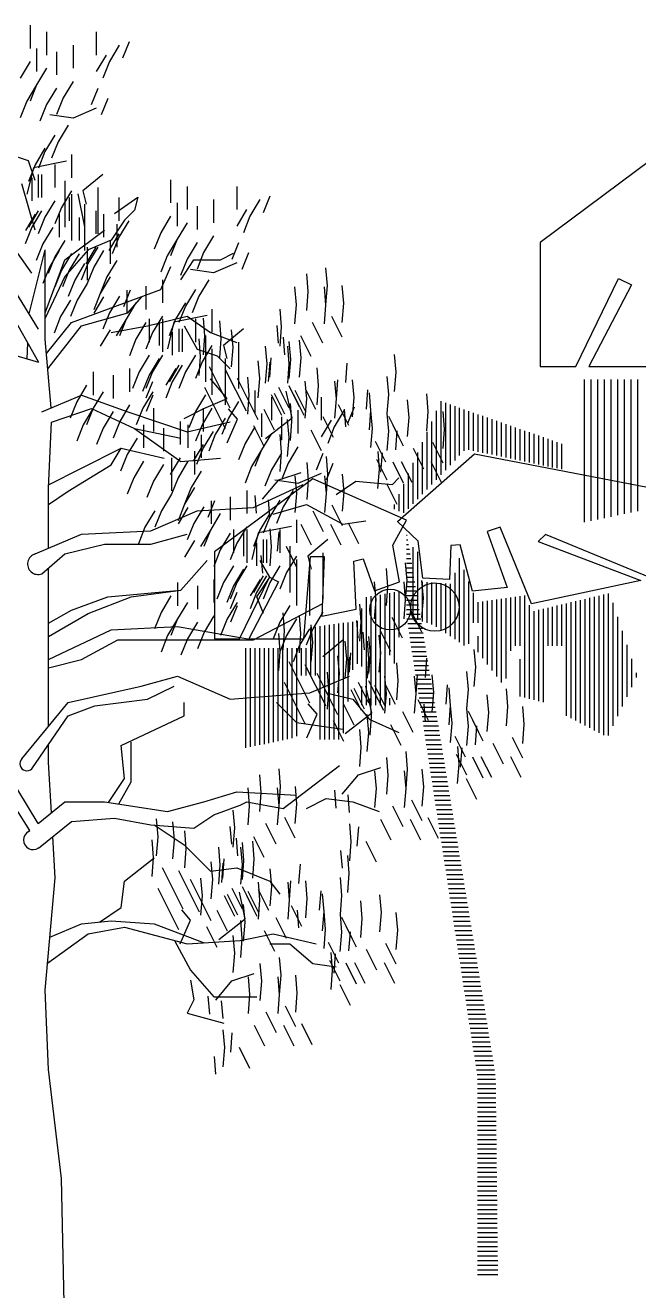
# Model space of a CAD drawing. Header units: metres. Extents: x 368 to 3789, y -155 to 1148.
# Drawn here: x 1299.77 to 1310.32, y 546.36 to 568.13 of the extents above; entities that cross this region are included whole.
import ezdxf

# ---------------------------------------------------------------- set-up
doc = ezdxf.new("R2010")
doc.units = ezdxf.units.M

# ---------------------------------------------------------------- blocks, each defined once
blk = doc.blocks.new('A$C6E4436FC')
at = {"color": 62}
for p, q in [((1862, 4543.4), (1301, 4125.5)), ((1301, 4125.5), (1301, 3629.1)), ((1444.4, 3629.1), (1614.5, 3981.5)), ((1666.3, 3955.9), (1496.7, 3629.1)), ((1614.5, 3981.5), (1666.3, 3955.9)), ((1301, 3629.1), (1444.4, 3629.1)), ((1496.7, 3629.1), (1810.2, 3629.1)), ((1479.4, 3006.8), (1479.4, 3577.3)), ((1506, 3012.4), (1506, 3577.3)), ((1532.5, 3017.9), (1532.5, 3577.3)), ((1559.1, 3023.5), (1559.1, 3577.3)), ((1585.6, 3029), (1585.6, 3577.3)), ((1612.2, 3034.6), (1612.2, 3577.3)), ((1638.7, 3040.1), (1638.7, 3577.3)), ((1665.3, 3045.7), (1665.3, 3577.3)), ((1691.8, 3051.2), (1691.8, 3577.3)), ((905.4, 3196), (905.4, 3490.5)), ((886.9, 3176.7), (886.9, 3451.6)), ((924, 3215.3), (924, 3484)), ((942.6, 3234.6), (942.6, 3477.4)), ((961.2, 3253.9), (961.2, 3470.9)), ((979.8, 3273.2), (979.8, 3464.4)), ((998.4, 3292.5), (998.4, 3457.8)), ((1017, 3296.6), (1017, 3451.3)), ((1035.5, 3292.7), (1035.5, 3444.7)), ((868.3, 3157.5), (868.3, 3410)), ((1054.1, 3288.8), (1054.1, 3438.2)), ((1072.7, 3284.9), (1072.7, 3431.7)), ((1091.3, 3281), (1091.3, 3425.1)), ((1109.9, 3277.1), (1109.9, 3418.6)), ((1128.5, 3273.2), (1128.5, 3412.1)), ((1147.1, 3269.3), (1147.1, 3405.5)), ((1165.6, 3265.4), (1165.6, 3399)), ((1184.2, 3261.5), (1184.2, 3392.5)), ((849.7, 3138.2), (849.7, 3368.4)), ((1202.8, 3257.6), (1202.8, 3385.9)), ((1221.4, 3253.7), (1221.4, 3379.4)), ((1240, 3249.7), (1240, 3372.9)), ((1258.6, 3245.8), (1258.6, 3366.3)), ((1277.1, 3241.9), (1277.1, 3359.8)), ((1295.7, 3238), (1295.7, 3353.3)), ((1314.3, 3234.1), (1314.3, 3346.7)), ((1332.9, 3230.2), (1332.9, 3340.2)), ((831.1, 3118.9), (831.1, 3326.9)), ((1351.5, 3226.3), (1351.5, 3333.7)), ((1370.1, 3222.4), (1370.1, 3327.1)), ((1388.7, 3218.5), (1388.7, 3320.6)), ((731.6, 3010.3), (1039.4, 3280.1)), ((793.9, 3080.3), (793.9, 3243.8)), ((812.5, 3099.6), (812.5, 3285.3)), ((1039.4, 3280.1), (1730.2, 3147)), ((775.4, 3061), (775.4, 3202.2)), ((392.7, 3180.4), (0, 2887.9)), ((767.4, 3015.8), (392.7, 3180.4)), ((756.8, 3043.9), (756.8, 3160.6)), ((738.2, 3051.3), (738.2, 3119.1)), ((719.6, 3058.8), (719.6, 3077.5)), ((712.5, 2915.4), (767.4, 3015.8)), ((814.3, 2931.1), (731.6, 3010.3)), ((1141.8, 2986.5), (1089.4, 2969.9)), ((1266.8, 2680.8), (1141.8, 2986.5)), ((767.4, 2955), (769.9, 2955)), ((767.4, 2936.4), (772.9, 2936.4)), ((1089.4, 2969.9), (1169.7, 2746.2)), ((1323.1, 2957.3), (1293.9, 2929.2)), ((1739.2, 2785.4), (1323.1, 2957.3)), ((0, 2887.9), (0, 2540.4)), ((740, 2769.1), (712.5, 2915.4)), ((767.4, 2917.9), (776, 2917.9)), ((767.4, 2899.3), (779, 2899.3)), ((793.9, 2632.8), (793.9, 2907)), ((812.5, 2616.8), (812.5, 2888.2)), ((832.2, 2783.3), (814.3, 2931.1)), ((944, 2914.4), (938.9, 2778.6)), ((981.7, 2916.7), (944, 2914.4)), ((1030.9, 2730.8), (981.7, 2916.7)), ((1293.9, 2929.2), (1704.2, 2774.4)), ((356.4, 2540.4), (383.5, 2869.5)), ((383.5, 2869.5), (438.5, 2869.5)), ((438.5, 2869.5), (429.3, 2632)), ((557.2, 2851.2), (593.8, 2860.4)), ((566.3, 2659.1), (557.2, 2851.2)), ((593.8, 2860.4), (639.6, 2732.4)), ((767.4, 2880.7), (782, 2880.7)), ((767.4, 2862.1), (785.1, 2862.1)), ((767.4, 2843.5), (788.1, 2843.5)), ((979.8, 2526.8), (979.8, 2863.4)), ((100.4, 2540.4), (219.4, 2787.1)), ((219.4, 2787.1), (255.7, 2769.1)), ((767.4, 2824.9), (791.2, 2824.9)), ((767.4, 2806.4), (794.2, 2806.4)), ((767.4, 2787.8), (797.3, 2787.8)), ((938.9, 2778.6), (832.2, 2783.3)), ((961.2, 2539.2), (961.2, 2805.2)), ((998.4, 2514.5), (998.4, 2817)), ((255.7, 2769.1), (137, 2540.4)), ((639.6, 2732.4), (740, 2769.1)), ((767.4, 2769.2), (800.3, 2769.2)), ((767.4, 2750.6), (803.3, 2750.6)), ((767.4, 2732), (806.4, 2732)), ((831.1, 2610.6), (831.1, 2768.5)), ((849.7, 2604.4), (849.7, 2767.1)), ((868.3, 2598.2), (868.3, 2765.8)), ((886.9, 2588.8), (886.9, 2764.5)), ((905.4, 2576.4), (905.4, 2763.1)), ((924, 2564), (924, 2761.8)), ((942.6, 2551.6), (942.6, 2760.5)), ((1017, 2520.5), (1017, 2770.6)), ((1169.7, 2746.2), (1030.9, 2730.8)), ((1704.2, 2774.4), (1266.8, 2680.8)), ((608.1, 2275.3), (608.1, 2707.5)), ((626.7, 2275.3), (626.7, 2710.8)), ((645.3, 2275.3), (645.3, 2714.1)), ((663.8, 2275.3), (663.8, 2717.3)), ((682.4, 2275.3), (682.4, 2720.6)), ((701, 2475.3), (701, 2723.9)), ((719.6, 2441.8), (719.6, 2727.2)), ((738.2, 2546.9), (738.2, 2730.5)), ((767.4, 2713.4), (809.4, 2713.4)), ((767.4, 2694.8), (812.5, 2694.8)), ((1035.5, 2604.5), (1035.5, 2724.2)), ((1054.1, 2604.5), (1054.1, 2687.1)), ((1072.7, 2463.1), (1072.7, 2689.8)), ((1091.3, 2438.8), (1091.3, 2692.5)), ((1109.9, 2414.4), (1109.9, 2695.1)), ((1128.5, 2390.1), (1128.5, 2697.8)), ((1147.1, 2365.8), (1147.1, 2700.5)), ((1165.6, 2381.7), (1165.6, 2703.1)), ((1184.2, 2492.7), (1184.2, 2705.8)), ((1202.8, 2512.9), (1202.8, 2708.5)), ((1221.4, 2512.9), (1221.4, 2711.1)), ((1240, 2305.7), (1240, 2713.8)), ((1407.2, 2233.5), (1407.2, 2682.4)), ((1425.8, 2223.8), (1425.8, 2686.8)), ((1444.4, 2214), (1444.4, 2691.2)), ((1463, 2204.2), (1463, 2695.6)), ((1481.6, 2194.5), (1481.6, 2700)), ((1500.2, 2184.7), (1500.2, 2704.4)), ((1518.8, 2174.9), (1518.8, 2708.8)), ((1537.3, 2165.2), (1537.3, 2713.1)), ((1555.9, 2155.4), (1555.9, 2717.5)), ((1574.5, 2154.5), (1574.5, 2721.9)), ((1593.1, 2193.1), (1593.1, 2684.8)), ((429.3, 2632), (566.3, 2659.1)), ((589.5, 2429.7), (589.5, 2662.1)), ((767.4, 2676.3), (815.5, 2676.3)), ((767.4, 2657.7), (818.6, 2657.7)), ((767.4, 2639.1), (821.6, 2639.1)), ((1258.6, 2301), (1258.6, 2675.8)), ((1277.1, 2296.4), (1277.1, 2651.7)), ((1295.7, 2291.7), (1295.7, 2656.1)), ((1314.3, 2287.1), (1314.3, 2660.5)), ((1332.9, 2512.9), (1332.9, 2664.9)), ((1351.5, 2512.9), (1351.5, 2669.3)), ((1370.1, 2512.9), (1370.1, 2673.7)), ((1388.7, 2512.9), (1388.7, 2678.1)), ((385.1, 2394.1), (385.1, 2586.4)), ((403.6, 2394.1), (403.6, 2588.9)), ((422.2, 2138.2), (422.2, 2591.5)), ((440.8, 2138.2), (440.8, 2594)), ((459.4, 2138.2), (459.4, 2596.6)), ((478, 2138.2), (478, 2599.1)), ((496.6, 2138.2), (496.6, 2601.6)), ((515.2, 2164), (515.2, 2604.2)), ((533.7, 2290.1), (533.7, 2606.7)), ((552.3, 2416.3), (552.3, 2609.3)), ((570.9, 2440.8), (570.9, 2611.8)), ((769.2, 2620.5), (824.6, 2620.5)), ((772.1, 2601.9), (827.7, 2601.9)), ((774.9, 2583.3), (830.7, 2583.3)), ((1611.7, 2231.7), (1611.7, 2628.9)), ((0, 2540.4), (100.4, 2540.4)), ((137, 2540.4), (356.4, 2540.4)), ((777.8, 2564.7), (833.8, 2564.7)), ((780.7, 2546.2), (836.8, 2546.2)), ((1054.1, 2487.5), (1054.1, 2551.1)), ((1630.3, 2270.4), (1630.3, 2573)), ((124.9, 2104.8), (124.9, 2504.1)), ((143.5, 2108.7), (143.5, 2504.1)), ((162, 2112.6), (162, 2504.1)), ((180.6, 2116.4), (180.6, 2504.1)), ((199.2, 2120.3), (199.2, 2504.1)), ((217.8, 2124.2), (217.8, 2504.1)), ((236.4, 2128.1), (236.4, 2504.1)), ((255, 2132), (255, 2504.1)), ((273.6, 2135.8), (273.6, 2504.1)), ((292.1, 2139.7), (292.1, 2504.1)), ((310.7, 2143.6), (310.7, 2504.1)), ((329.3, 2152.2), (329.3, 2504.1)), ((347.9, 2394.1), (347.9, 2504.1)), ((366.5, 2394.1), (366.5, 2504.1)), ((783.5, 2527.6), (839.8, 2527.6)), ((786.4, 2509), (842.9, 2509)), ((789.3, 2490.4), (845.9, 2490.4)), ((1648.9, 2309), (1648.9, 2517.2)), ((792.1, 2471.8), (849, 2471.8)), ((795, 2453.2), (852, 2453.2)), ((797.9, 2434.7), (855.1, 2434.7)), ((1221.4, 2310.3), (1221.4, 2459.1)), ((1667.4, 2347.6), (1667.4, 2461.3)), ((800.7, 2416.1), (858.1, 2416.1)), ((803.6, 2397.5), (861.1, 2397.5)), ((806.4, 2378.9), (864.2, 2378.9)), ((1686, 2386.2), (1686, 2405.5)), ((589.5, 2275.3), (589.5, 2350)), ((809.3, 2360.3), (867.2, 2360.3)), ((812.2, 2341.7), (870.3, 2341.7)), ((701, 2275.3), (701, 2304.2)), ((815, 2323.1), (873.3, 2323.1)), ((817.9, 2304.6), (876.4, 2304.6)), ((820.8, 2286), (879.4, 2286)), ((823.6, 2267.4), (882.4, 2267.4)), ((826.5, 2248.8), (885.5, 2248.8)), ((829.4, 2230.2), (888.5, 2230.2)), ((832.2, 2211.6), (891.6, 2211.6)), ((835.1, 2193), (894.6, 2193)), ((838, 2174.5), (897.6, 2174.5)), ((840.8, 2155.9), (900.7, 2155.9)), ((843.7, 2137.3), (903.7, 2137.3)), ((846.5, 2118.7), (906.8, 2118.7)), ((849.4, 2100.1), (909.8, 2100.1)), ((852.3, 2081.5), (912.9, 2081.5)), ((855.1, 2062.9), (915.9, 2062.9)), ((858, 2044.4), (918.9, 2044.4)), ((860.9, 2025.8), (922, 2025.8)), ((863.7, 2007.2), (925, 2007.2)), ((866.6, 1988.6), (928.1, 1988.6)), ((869.5, 1970), (931.1, 1970)), ((872.3, 1951.4), (934.2, 1951.4)), ((875.2, 1932.9), (937.2, 1932.9)), ((878.1, 1914.3), (940.2, 1914.3)), ((880.9, 1895.7), (943.3, 1895.7)), ((883.8, 1877.1), (946.3, 1877.1)), ((886.6, 1858.5), (949.4, 1858.5)), ((889.5, 1839.9), (952.4, 1839.9)), ((892.4, 1821.3), (955.4, 1821.3)), ((895.2, 1802.8), (958.5, 1802.8)), ((898.1, 1784.2), (961.5, 1784.2)), ((901, 1765.6), (964.6, 1765.6)), ((903.8, 1747), (967.6, 1747)), ((906.7, 1728.4), (970.7, 1728.4)), ((909.6, 1709.8), (973.7, 1709.8)), ((912.4, 1691.2), (976.7, 1691.2)), ((915.3, 1672.7), (979.8, 1672.7)), ((918.2, 1654.1), (982.8, 1654.1)), ((921, 1635.5), (985.9, 1635.5)), ((923.9, 1616.9), (988.9, 1616.9)), ((926.8, 1598.3), (992, 1598.3)), ((929.6, 1579.7), (995, 1579.7)), ((932.5, 1561.1), (998, 1561.1)), ((935.3, 1542.6), (1001.1, 1542.6)), ((938.2, 1524), (1004.1, 1524)), ((941.1, 1505.4), (1007.2, 1505.4)), ((943.9, 1486.8), (1010.2, 1486.8)), ((946.8, 1468.2), (1013.3, 1468.2)), ((949.7, 1449.6), (1016.3, 1449.6)), ((952.5, 1431.1), (1019.3, 1431.1)), ((955.4, 1412.5), (1022.4, 1412.5)), ((958.3, 1393.9), (1025.4, 1393.9)), ((961.1, 1375.3), (1028.5, 1375.3)), ((964, 1356.7), (1031.5, 1356.7)), ((966.9, 1338.1), (1034.5, 1338.1)), ((969.7, 1319.5), (1037.6, 1319.5)), ((972.6, 1301), (1040.6, 1301)), ((975.4, 1282.4), (1043.7, 1282.4)), ((978.3, 1263.8), (1046.7, 1263.8)), ((981.2, 1245.2), (1049.8, 1245.2)), ((984, 1226.6), (1052.8, 1226.6)), ((986.9, 1208), (1055.8, 1208)), ((989.8, 1189.4), (1058.9, 1189.4)), ((992.6, 1170.9), (1061.9, 1170.9)), ((995.5, 1152.3), (1065, 1152.3)), ((998.4, 1133.7), (1068, 1133.7)), ((1001.2, 1115.1), (1071.1, 1115.1)), ((1004.1, 1096.5), (1074.1, 1096.5)), ((1007, 1077.9), (1077.1, 1077.9)), ((1009.8, 1059.4), (1080.2, 1059.4)), ((1012.7, 1040.8), (1083.2, 1040.8)), ((1015.5, 1022.2), (1086.3, 1022.2)), ((1018.4, 1003.6), (1089.3, 1003.6)), ((1021.3, 985), (1092.3, 985)), ((1024.1, 966.4), (1095.4, 966.4)), ((1027, 947.8), (1098.4, 947.8)), ((1029.9, 929.3), (1101.5, 929.3)), ((1032.7, 910.7), (1104.5, 910.7)), ((1035.6, 892.1), (1107.6, 892.1)), ((1038.5, 873.5), (1110.6, 873.5)), ((1041.3, 854.9), (1113.6, 854.9)), ((1044.2, 836.3), (1116.7, 836.3)), ((1047.1, 817.7), (1119.7, 817.7)), ((1049.4, 799.2), (1122.3, 799.2)), ((1050.6, 780.6), (1123.6, 780.6)), ((1050.6, 762), (1123.9, 762)), ((1050.6, 743.4), (1124.1, 743.4)), ((1050.6, 724.8), (1124.3, 724.8)), ((1050.6, 706.2), (1124.5, 706.2)), ((1050.6, 687.6), (1124.7, 687.6)), ((1050.6, 669.1), (1124.9, 669.1)), ((1050.6, 650.5), (1125.1, 650.5)), ((1050.6, 631.9), (1125.3, 631.9)), ((1050.6, 613.3), (1125.5, 613.3)), ((1050.6, 594.7), (1125.7, 594.7)), ((1050.6, 576.1), (1125.9, 576.1)), ((1050.6, 557.6), (1126.2, 557.6)), ((1050.6, 539), (1126.4, 539)), ((1050.6, 520.4), (1126.6, 520.4)), ((1050.6, 501.8), (1126.8, 501.8)), ((1050.6, 483.2), (1127, 483.2)), ((1050.6, 464.6), (1127.2, 464.6)), ((1050.6, 446), (1127.4, 446)), ((1050.6, 427.5), (1127.6, 427.5)), ((1050.6, 408.9), (1127.8, 408.9)), ((1050.6, 390.3), (1128, 390.3)), ((1050.6, 371.7), (1128.2, 371.7)), ((1050.6, 353.1), (1128.5, 353.1)), ((1050.6, 334.5), (1128.7, 334.5)), ((1050.6, 315.9), (1128.9, 315.9)), ((1050.6, 297.4), (1129.1, 297.4)), ((1050.6, 278.8), (1129.3, 278.8)), ((1050.6, 260.2), (1129.5, 260.2)), ((1050.6, 241.6), (1129.7, 241.6)), ((1050.6, 223), (1129.9, 223)), ((1050.6, 204.4), (1130.1, 204.4)), ((1050.6, 185.9), (1130.3, 185.9)), ((1050.6, 167.3), (1130.5, 167.3)), ((1050.6, 148.7), (1130.8, 148.7)), ((1050.6, 130.1), (1131, 130.1)), ((1050.6, 111.5), (1131.2, 111.5)), ((1050.6, 92.9), (1131.4, 92.9)), ((1050.6, 74.3), (1131.6, 74.3)), ((1050.6, 55.8), (1131.8, 55.8)), ((1050.6, 37.2), (1132, 37.2)), ((1050.6, 18.6), (1132.2, 18.6)), ((1050.6, 0), (1132.4, 0))]:
    blk.add_line(p, q, dxfattribs=at)
for centre, radius in [((702.2, 2657.6), 81.4), ((880.8, 2667.5), 96.5)]:
    blk.add_circle(centre, radius, dxfattribs=at)
blk = doc.blocks.new('A$C2AD949A6')
at = {"color": 62}
for p, q in [((2168.5, 6458.6), (2168.5, 6351.2)), ((2245.3, 6427.9), (2245.3, 6320.5)), ((2475.5, 6427.9), (2475.5, 6320.5)), ((2199.2, 6351.2), (2199.2, 6243.8)), ((2368.1, 6366.5), (2368.1, 6259.2)), ((2583, 6366.5), (2536.9, 6289.8)), ((2629.1, 6381.9), (2598.3, 6305.2)), ((2168.5, 6289.8), (2122.5, 6213.1)), ((2291.3, 6335.9), (2291.3, 6228.5)), ((2521.6, 6320.5), (2475.5, 6243.8)), ((2536.9, 6289.8), (2506.2, 6213.1)), ((2245.3, 6259.2), (2199.2, 6182.5)), ((2199.2, 6182.5), (2153.2, 6105.7)), ((2199.2, 6182.5), (2168.5, 6105.7)), ((2368.1, 6197.8), (2322, 6121.1)), ((2291.3, 6167.1), (2245.3, 6090.4)), ((2322, 6121.1), (2291.3, 6044.4)), ((2483.4, 6165.3), (2452.7, 6088.6)), ((2529.5, 6119.3), (2498.8, 6042.6)), ((2153.2, 6105.7), (2122.5, 6029)), ((2245.3, 6090.4), (2214.6, 6013.7)), ((2475.8, 6073.3), (2368.3, 6027.3)), ((2368.3, 6027.3), (2260.9, 6042.6)), ((2345.4, 5994.8), (2299.3, 5918.1)), ((2284, 5948.8), (2237.9, 5872.1)), ((2237.9, 5887.5), (2191.9, 5810.7)), ((2299.3, 5918.1), (2268.6, 5841.4)), ((2337.6, 5827.8), (2184.1, 5797.1)), ((2237.9, 5872.1), (2207.2, 5795.4)), ((2360.6, 5858.5), (2360.6, 5751.1)), ((2184.1, 5797.1), (2153.4, 5674.4)), ((2191.9, 5810.7), (2161.2, 5734)), ((2207.1, 5766.5), (2207.1, 5659.1)), ((2222.5, 5766.5), (2222.5, 5659.1)), ((2283.9, 5812.5), (2283.9, 5705.1)), ((2506.5, 5766.5), (2414.4, 5689.8)), ((2176.4, 5751.1), (2176.4, 5643.7)), ((2329.9, 5735.8), (2329.9, 5521)), ((2483.4, 5705.1), (2483.4, 5490.3)), ((2821.1, 5741.2), (2821.1, 5633.8)), ((2897.9, 5710.5), (2897.9, 5603.1)), ((3128.1, 5710.5), (3128.1, 5603.1)), ((2283.9, 5643.7), (2237.8, 5567)), ((2360.6, 5689.8), (2314.6, 5613)), ((2350.6, 5658.5), (2350.6, 5551.1)), ((2360.6, 5674.4), (2360.6, 5459.6)), ((2414.4, 5689.8), (2429.7, 5628.4)), ((2580.9, 5658.5), (2580.9, 5551.1)), ((3020.7, 5649.2), (3020.7, 5541.8)), ((3235.6, 5649.2), (3189.6, 5572.5)), ((3281.7, 5664.5), (3251, 5587.8)), ((2193.1, 5581.8), (2147.1, 5505.1)), ((2207.1, 5597.7), (2161.1, 5521)), ((2222.5, 5597.7), (2176.4, 5521)), ((2314.6, 5613), (2283.9, 5536.3)), ((2304.6, 5581.8), (2304.6, 5474.4)), ((2422, 5628.4), (2422, 5413.6)), ((2473.4, 5597.1), (2473.4, 5489.8)), ((2510.2, 5581.7), (2510.2, 5474.3)), ((2851.8, 5633.8), (2851.8, 5526.4)), ((2943.9, 5618.5), (2943.9, 5511.1)), ((3174.2, 5603.1), (3128.1, 5526.4)), ((2237.8, 5567), (2207.1, 5490.3)), ((2396.7, 5566.5), (2396.7, 5459.1)), ((2571.6, 5535.7), (2571.6, 5428.3)), ((2627, 5551.1), (2580.9, 5474.4)), ((2821.1, 5572.5), (2775.1, 5495.7)), ((2897.9, 5541.8), (2851.8, 5465.1)), ((3189.6, 5572.5), (3158.8, 5495.7)), ((2176.4, 5521), (2145.7, 5444.3)), ((2273.9, 5520.4), (2227.8, 5443.7)), ((2580.9, 5489.8), (2534.8, 5413)), ((2580.9, 5474.4), (2550.2, 5397.7)), ((2775.1, 5495.7), (2744.4, 5419)), ((2851.8, 5465.1), (2805.8, 5388.4)), ((2851.8, 5465.1), (2821.1, 5388.4)), ((3020.7, 5480.4), (2974.6, 5403.7)), ((2227.8, 5443.7), (2197.1, 5367)), ((2304.6, 5413), (2258.5, 5336.3)), ((2329.9, 5459.6), (2283.9, 5382.9)), ((2473.4, 5428.4), (2427.4, 5351.7)), ((2433.4, 5428.3), (2433.4, 5320.9)), ((2483.4, 5429), (2437.4, 5352.2)), ((2510.2, 5412.9), (2464.1, 5336.2)), ((2540.9, 5459), (2540.9, 5351.6)), ((2943.9, 5449.7), (2897.9, 5373)), ((3136.1, 5447.9), (3105.4, 5371.2)), ((2283.9, 5382.9), (2253.2, 5306.2)), ((2360.6, 5398.3), (2314.6, 5321.6)), ((2396.7, 5397.7), (2350.6, 5321)), ((2422, 5352.2), (2376, 5275.5)), ((2437.4, 5352.2), (2406.7, 5275.5)), ((2433.4, 5382.3), (2433.4, 5274.9)), ((2571.6, 5366.9), (2525.5, 5290.2)), ((2805.8, 5388.4), (2775.1, 5311.6)), ((2897.9, 5373), (2867.2, 5296.3)), ((2974.6, 5403.7), (2943.9, 5327)), ((3128.4, 5355.9), (3020.9, 5309.9)), ((3182.1, 5401.9), (3151.4, 5325.2)), ((2258.5, 5336.3), (2227.8, 5259.6)), ((2314.6, 5321.6), (2283.9, 5244.9)), ((2350.6, 5321), (2319.9, 5244.3)), ((2464.1, 5336.2), (2433.4, 5259.5)), ((2525.5, 5290.2), (2494.8, 5213.5)), ((2540.9, 5290.2), (2494.8, 5213.5)), ((3020.9, 5309.9), (2913.5, 5325.2)), ((3459.8, 5222.9), (3453, 5305.3)), ((3549.1, 5250.4), (3542.3, 5332.7)), ((2376, 5275.5), (2345.3, 5198.8)), ((2433.4, 5259.5), (2387.3, 5182.8)), ((2706.3, 5246.8), (2706.3, 5139.4)), ((2783.1, 5277.5), (2783.1, 5170.1)), ((2936.6, 5231.4), (2890.5, 5154.7)), ((2998, 5277.5), (2952, 5200.7)), ((3404.9, 5161.2), (3398.1, 5243.5)), ((3542.2, 5161.2), (3535.4, 5243.5)), ((3542.2, 5161.2), (3549.1, 5250.4)), ((3624.6, 5168), (3617.7, 5250.4)), ((2356.6, 5182.8), (2310.6, 5106.1)), ((2387.3, 5182.8), (2356.6, 5106.1)), ((2494.8, 5213.5), (2464.1, 5136.8)), ((2510.2, 5198.2), (2464.1, 5121.5)), ((2583.5, 5200.7), (2537.5, 5124)), ((2633, 5228.8), (2602.3, 5152.1)), ((2617.6, 5228.8), (2617.6, 5121.5)), ((2952, 5200.7), (2921.2, 5124)), ((3452.9, 5133.7), (3459.8, 5222.9)), ((2537.5, 5124), (2506.8, 5047.3)), ((2660.3, 5170.1), (2614.2, 5093.4)), ((2890.5, 5170.1), (2844.5, 5093.4)), ((2890.5, 5154.7), (2859.8, 5078)), ((3013.2, 5141.1), (3013.2, 5033.7)), ((3336.2, 5058.3), (3329.4, 5140.6)), ((3398, 5072), (3404.9, 5161.2)), ((3535.3, 5072), (3542.2, 5161.2)), ((3617.7, 5078.8), (3624.6, 5168)), ((2310.6, 5106.1), (2279.9, 5029.4)), ((2614.2, 5093.4), (2568.2, 5016.6)), ((2614.2, 5093.4), (2583.5, 5016.6)), ((2706.3, 5078), (2660.3, 5001.3)), ((2721.6, 5095.1), (2721.6, 4987.7)), ((2783.1, 5108.7), (2737, 5032)), ((2767.6, 5079.8), (2767.6, 4972.4)), ((2783, 5095.1), (2783, 4987.7)), ((2836.7, 5079.8), (2806, 4957)), ((2844.5, 5093.4), (2813.8, 5016.6)), ((2990.2, 5110.4), (2836.7, 5079.8)), ((2936.5, 5095.1), (2936.5, 4987.7)), ((2980.7, 5017.2), (2973.9, 5099.5)), ((3056.2, 5003.5), (3049.4, 5085.8)), ((3322.4, 4982.8), (3315.6, 5065.1)), ((3329.3, 4969.1), (3336.2, 5058.3)), ((3528.4, 4982.8), (3480.4, 5078.8)), ((3617.6, 5010.2), (3569.6, 5106.3)), ((2540.9, 5044.7), (2494.8, 4968)), ((2660.3, 5001.3), (2629.6, 4924.6)), ((2737, 5032), (2706.3, 4955.3)), ((2783, 5049.1), (2783, 4941.7)), ((2829, 5033.7), (2829, 4926.3)), ((2859.7, 5049.1), (2859.7, 4941.7)), ((2875.1, 5049.1), (2875.1, 4941.7)), ((2960, 4921.1), (2953.2, 5003.5)), ((2973.8, 4928), (2980.7, 5017.2)), ((2982.5, 5018.4), (2982.5, 4803.6)), ((3049.3, 4914.3), (3056.2, 5003.5)), ((3159.1, 5049.1), (3067, 4972.4)), ((3111.1, 4962.3), (3104.3, 5044.6)), ((3351.3, 4928), (3344.5, 5010.3)), ((3426.8, 4914.3), (3420, 4996.6)), ((3473.4, 4921), (3425.4, 5017.1)), ((3013.2, 4972.4), (2967.2, 4895.7)), ((3013.2, 4957), (3013.2, 4742.2)), ((3067, 4972.4), (3082.3, 4911)), ((3104.2, 4873.1), (3111.1, 4962.3)), ((3136.1, 4987.7), (3136.1, 4772.9)), ((3268.9, 4886.8), (3262.1, 4969.2)), ((3371.9, 4886.8), (3365.1, 4969.2)), ((3378.8, 4907.4), (3372, 4989.7)), ((2721.6, 4926.3), (2675.5, 4849.6)), ((2767.6, 4911), (2721.6, 4834.3)), ((2783, 4926.3), (2736.9, 4849.6)), ((2859.7, 4880.3), (2813.7, 4803.6)), ((2875.1, 4880.3), (2829, 4803.6)), ((2936.5, 4926.3), (2890.4, 4849.6)), ((2967.2, 4895.7), (2936.5, 4818.9)), ((2953.1, 4831.9), (2960, 4921.1)), ((3074.7, 4911), (3074.7, 4696.2)), ((3234.6, 4818.2), (3227.7, 4900.5)), ((3262, 4797.6), (3268.9, 4886.8)), ((3275.7, 4804.5), (3282.7, 4893.7)), ((3281.2, 4825), (3288.1, 4914.2)), ((3365, 4797.6), (3371.9, 4886.8)), ((3371.9, 4818.2), (3378.8, 4907.4)), ((3419.9, 4825.1), (3426.8, 4914.3)), ((3634.5, 4799.9), (3641.4, 4889.1)), ((3867.9, 4847.9), (3861.1, 4930.3)), ((2461.9, 4849.1), (2461.9, 4741.7)), ((2554.1, 4833.7), (2554.1, 4726.3)), ((2630.8, 4864.4), (2630.8, 4757)), ((2675.5, 4849.6), (2644.8, 4772.9)), ((2721.6, 4834.3), (2690.9, 4757.6)), ((2736.9, 4849.6), (2706.2, 4772.9)), ((2845.7, 4864.4), (2799.7, 4787.7)), ((2890.4, 4849.6), (2859.7, 4772.9)), ((3097.2, 4681), (3001.2, 4873.1)), ((3172.7, 4667.2), (3076.7, 4859.4)), ((3227.6, 4626.1), (3131.6, 4818.2)), ((3186.5, 4742.7), (3179.7, 4825.1)), ((3227.7, 4729), (3234.6, 4818.2)), ((3508.3, 4785.4), (3501.4, 4867.7)), ((3833.5, 4745), (3826.7, 4827.3)), ((3861, 4758.7), (3867.9, 4847.9)), ((2431.2, 4787.7), (2385.2, 4711)), ((2736.9, 4803.6), (2706.2, 4726.9)), ((2829, 4803.6), (2798.3, 4726.9)), ((3076.6, 4584.9), (2980.6, 4777)), ((3212.7, 4762.9), (3212.7, 4655.6)), ((3371.8, 4681), (3323.8, 4777)), ((3385.5, 4636.4), (3358.1, 4759.9)), ((3419.8, 4687.8), (3371.8, 4783.9)), ((3447.3, 4667.2), (3399.3, 4763.3)), ((3453.3, 4723.6), (3446.5, 4806)), ((3495.3, 4674.1), (3447.3, 4770.2)), ((3501.3, 4696.2), (3508.3, 4785.4)), ((3590.6, 4723.6), (3583.8, 4806)), ((3590.6, 4723.6), (3597.5, 4812.8)), ((3673, 4730.5), (3666.1, 4812.8)), ((3730.5, 4676.4), (3737.4, 4765.6)), ((2385.2, 4711), (2354.5, 4634.3)), ((2508, 4757), (2461.9, 4680.3)), ((2738.3, 4757), (2692.2, 4680.3)), ((2738.3, 4741.7), (2707.6, 4665)), ((2982.5, 4742.2), (2936.5, 4665.5)), ((3136.1, 4711.6), (3090, 4634.9)), ((3179.6, 4653.5), (3186.5, 4742.7)), ((3337.4, 4646.6), (3289.4, 4742.7)), ((3289.4, 4732.3), (3289.4, 4624.9)), ((3351.2, 4653.5), (3303.2, 4749.6)), ((3384.6, 4620.7), (3377.8, 4703)), ((3440.4, 4646.6), (3392.4, 4742.7)), ((3446.4, 4634.4), (3453.3, 4723.6)), ((3519.7, 4732.3), (3519.7, 4624.9)), ((3583.7, 4634.4), (3590.6, 4723.6)), ((3666.1, 4641.3), (3673, 4730.5)), ((3751.1, 4669.5), (3744.3, 4751.9)), ((3826.6, 4655.8), (3833.5, 4745)), ((3928.1, 4637.8), (3921.3, 4720.2)), ((4017.4, 4665.3), (4010.6, 4747.6)), ((2461.9, 4680.3), (2415.9, 4603.6)), ((2461.9, 4680.3), (2431.2, 4603.6)), ((2554.1, 4665), (2508, 4588.3)), ((2630.8, 4695.7), (2584.8, 4618.9)), ((2692.2, 4680.3), (2661.5, 4603.6)), ((2742.2, 4680.2), (2742.2, 4572.9)), ((2936.5, 4665.5), (2905.8, 4588.8)), ((3013.2, 4680.9), (2967.2, 4604.2)), ((2972.5, 4680.2), (2972.5, 4572.9)), ((3131.5, 4629.5), (3090.3, 4677.5)), ((3243.4, 4655.6), (3243.4, 4548.2)), ((3303.1, 4578), (3255.1, 4674.1)), ((3412.2, 4670.9), (3412.2, 4563.5)), ((3627.2, 4670.9), (3581.1, 4594.2)), ((3648.1, 4600.9), (3600.1, 4697)), ((3634.4, 4594), (3627.6, 4676.4)), ((3673.2, 4686.2), (3642.5, 4609.5)), ((3744.2, 4580.3), (3751.1, 4669.5)), ((3757.9, 4587.2), (3751.1, 4669.5)), ((3833.4, 4573.5), (3826.6, 4655.8)), ((3881.5, 4546), (3833.5, 4642.1)), ((4010.5, 4576.1), (4017.4, 4665.3)), ((4092.9, 4582.9), (4086, 4665.3)), ((2415.9, 4603.6), (2385.2, 4526.9)), ((2508, 4588.3), (2477.3, 4511.6)), ((2584.8, 4618.9), (2554.1, 4542.2)), ((2696.1, 4603.5), (2696.1, 4496.1)), ((2788.2, 4588.2), (2788.2, 4480.8)), ((2865, 4618.9), (2865, 4511.5)), ((2901.7, 4603.4), (2901.7, 4496)), ((2967.2, 4604.2), (2936.5, 4527.5)), ((3074.7, 4634.9), (3028.6, 4558.1)), ((3090, 4634.9), (3059.3, 4558.1)), ((3083.4, 4519.7), (3131.5, 4629.5)), ((3212.7, 4594.2), (3166.6, 4517.5)), ((3255, 4502.6), (3207, 4598.6)), ((3261.9, 4540.3), (3385.5, 4636.4)), ((3335.5, 4640.2), (3335.5, 4532.8)), ((3370.8, 4545.2), (3364, 4627.6)), ((3377.7, 4531.5), (3384.6, 4620.7)), ((3565.8, 4624.9), (3519.7, 4548.2)), ((3576.8, 4545.2), (3528.8, 4641.3)), ((3581.1, 4594.2), (3550.4, 4517.5)), ((3751, 4498), (3757.9, 4587.2)), ((3902, 4504.8), (3854, 4600.9)), ((3921.2, 4548.6), (3928.1, 4637.8)), ((4085.9, 4493.7), (4092.9, 4582.9)), ((2665.4, 4542.2), (2619.4, 4465.5)), ((2963.1, 4557.4), (2963.1, 4450)), ((3018.5, 4572.9), (2972.5, 4496.1)), ((3028.6, 4558.1), (2997.9, 4481.4)), ((3289.4, 4563.5), (3243.4, 4486.8)), ((3336.5, 4476.6), (3329.7, 4558.9)), ((3363.9, 4456), (3370.8, 4545.2)), ((3521.8, 4483.5), (3473.8, 4579.5)), ((3819.6, 4429.4), (3771.6, 4525.4)), ((3826.5, 4484.3), (3833.4, 4573.5)), ((3866.3, 4486.9), (3873.2, 4576.1)), ((2619.4, 4465.5), (2588.7, 4388.8)), ((2972.5, 4511.5), (2926.4, 4434.8)), ((2932.4, 4480.7), (2932.4, 4373.3)), ((2972.5, 4496.1), (2941.8, 4419.4)), ((3166.6, 4517.5), (3135.9, 4440.8)), ((3243.4, 4486.8), (3197.3, 4410.1)), ((3243.4, 4486.8), (3212.7, 4410.1)), ((3335.5, 4471.5), (3289.4, 4394.8)), ((3329.6, 4387.4), (3336.5, 4476.6)), ((3412.2, 4502.1), (3366.2, 4425.4)), ((3527.6, 4469.7), (3496.9, 4393)), ((3790.7, 4397.7), (3783.9, 4480)), ((3797.6, 4383.9), (3804.5, 4473.1)), ((3996.7, 4397.7), (3948.7, 4493.7)), ((4085.9, 4425.1), (4037.9, 4521.2)), ((2696.1, 4434.8), (2650.1, 4358.1)), ((2788.2, 4419.4), (2742.2, 4342.7)), ((2865, 4450.1), (2819, 4373.4)), ((2825, 4450), (2825, 4342.6)), ((2901.7, 4434.7), (2855.7, 4358)), ((3197.3, 4410.1), (3166.6, 4333.4)), ((3366.2, 4425.4), (3335.5, 4348.7)), ((3461.9, 4346.7), (3455, 4429)), ((3573.7, 4423.7), (3543, 4347)), ((3551.1, 4374.1), (3544.3, 4456.5)), ((3826.4, 4347), (3778.4, 4443.1)), ((3902, 4333.3), (3854, 4429.4)), ((3941.7, 4335.9), (3893.7, 4432)), ((4079, 4335.9), (4031, 4432)), ((2650.1, 4358.1), (2619.4, 4281.4)), ((2825, 4404), (2825, 4296.6)), ((2855.7, 4358), (2825, 4281.3)), ((2963.1, 4388.7), (2917.1, 4311.9)), ((3248, 4259), (3323.6, 4348.2)), ((3289.4, 4394.8), (3258.7, 4318)), ((3323.6, 4348.2), (3426.5, 4382.5)), ((3406.9, 4284.9), (3400.1, 4367.3)), ((3519.9, 4377.6), (3412.5, 4331.6)), ((3544.2, 4284.9), (3537.4, 4367.3)), ((3544.2, 4284.9), (3551.1, 4374.1)), ((3626.6, 4291.8), (3619.8, 4374.1)), ((3783.8, 4308.4), (3790.7, 4397.7)), ((2742.2, 4342.7), (2711.5, 4266)), ((2917.1, 4311.9), (2886.4, 4235.2)), ((2932.4, 4311.9), (2886.4, 4235.2)), ((3174.7, 4299.2), (3174.7, 4191.8)), ((3412.5, 4331.6), (3305, 4347)), ((3389.6, 4299.2), (3343.5, 4222.5)), ((3454.9, 4257.5), (3461.9, 4346.7)), ((3619.7, 4202.6), (3626.6, 4291.8)), ((3873, 4233), (3825, 4329)), ((2825, 4281.3), (2778.9, 4204.6)), ((2886.4, 4235.2), (2855.7, 4158.5)), ((3024.5, 4250.6), (2993.8, 4173.9)), ((3009.2, 4250.6), (3009.2, 4143.2)), ((3097.9, 4268.5), (3097.9, 4161.1)), ((3220.5, 4193.8), (3213.7, 4276.1)), ((3282.3, 4173.2), (3275.5, 4255.5)), ((3328.2, 4253.2), (3282.1, 4176.5)), ((3400, 4195.7), (3406.9, 4284.9)), ((3537.3, 4195.7), (3544.2, 4284.9)), ((2748.2, 4204.6), (2702.2, 4127.8)), ((2778.9, 4204.6), (2748.2, 4127.8)), ((2901.7, 4219.9), (2855.7, 4143.2)), ((2975.1, 4222.5), (2929, 4145.8)), ((3051.8, 4191.8), (3005.8, 4115.1)), ((3282.1, 4191.8), (3236.1, 4115.1)), ((3282.1, 4176.5), (3251.4, 4099.8)), ((3343.5, 4222.5), (3312.8, 4145.8)), ((3530.4, 4106.5), (3482.4, 4202.6)), ((3619.6, 4134), (3571.6, 4230)), ((2702.2, 4127.8), (2671.5, 4051.1)), ((2929, 4145.8), (2898.3, 4069.1)), ((3005.8, 4115.1), (2959.7, 4038.4)), ((3005.8, 4115.1), (2975.1, 4038.4)), ((3113.1, 4116.8), (3113.1, 4009.4)), ((3174.7, 4130.4), (3128.6, 4053.7)), ((3174.5, 4116.8), (3174.5, 4009.4)), ((3236.1, 4115.1), (3205.4, 4038.4)), ((3381.8, 4132.2), (3228.3, 4101.5)), ((3290.1, 4037.9), (3283.3, 4120.2)), ((3328.1, 4116.8), (3328.1, 4009.4)), ((3404.8, 4162.9), (3404.8, 4055.5)), ((3475.4, 4044.8), (3427.4, 4140.8)), ((3612.7, 4044.8), (3564.7, 4140.8)), ((3695.1, 4051.6), (3647.1, 4147.7)), ((2932.4, 4066.5), (2886.4, 3989.8)), ((3097.9, 4099.8), (3051.8, 4023)), ((3159.2, 4101.5), (3159.2, 3994.1)), ((3174.5, 4070.8), (3174.5, 3963.4)), ((3228.3, 4101.5), (3197.6, 3978.8)), ((3220.6, 4055.5), (3220.6, 3948.1)), ((3251.3, 4070.8), (3251.3, 3963.4)), ((3266.6, 4070.8), (3266.6, 3963.4)), ((3317.5, 4017.3), (3324.4, 4106.5)), ((3550.6, 4070.8), (3458.5, 3994.1)), ((3051.8, 4023), (3021.1, 3946.3)), ((3128.6, 4053.7), (3097.9, 3977)), ((3248.8, 3914.4), (3242, 3996.7)), ((3283.2, 3948.7), (3290.1, 4037.9)), ((3406.7, 3941.8), (3358.7, 4037.9)), ((3374.1, 4040.1), (3374.1, 3825.3)), ((3527.6, 4009.4), (3527.6, 3794.7)), ((3113.1, 3948.1), (3067.1, 3871.4)), ((3174.5, 3948.1), (3128.5, 3871.4)), ((3328.1, 3948.1), (3282, 3871.4)), ((3404.8, 3994.1), (3358.8, 3917.4)), ((3404.8, 3978.8), (3404.8, 3764)), ((3458.5, 3994.1), (3473.9, 3932.7)), ((3918.9, 3880.8), (3912.1, 3963.2)), ((3022.4, 3886.1), (3022.4, 3778.8)), ((3159.2, 3932.7), (3113.1, 3856)), ((3237.3, 3886.1), (3191.2, 3809.4)), ((3251.3, 3902.1), (3205.2, 3825.3)), ((3266.6, 3902.1), (3220.6, 3825.3)), ((3358.8, 3917.4), (3328.1, 3840.7)), ((3466.2, 3932.7), (3466.2, 3718)), ((3829.7, 3853.4), (3822.8, 3935.7)), ((3912, 3791.6), (3918.9, 3880.8)), ((3994.4, 3798.5), (3987.6, 3880.8)), ((2853.5, 3870.8), (2853.5, 3763.4)), ((2945.6, 3855.5), (2945.6, 3748.1)), ((3067.1, 3871.4), (3036.4, 3794.7)), ((3113.1, 3856), (3082.4, 3779.3)), ((3128.5, 3871.4), (3097.8, 3794.7)), ((3128.5, 3825.3), (3097.8, 3748.6)), ((3220.6, 3825.3), (3189.9, 3748.6)), ((3282, 3871.4), (3251.3, 3794.7)), ((3774.7, 3791.6), (3767.9, 3874)), ((3822.7, 3764.2), (3829.7, 3853.4)), ((3912, 3791.6), (3905.2, 3874)), ((2822.8, 3809.4), (2776.8, 3732.7)), ((2899.6, 3778.8), (2853.5, 3702.1)), ((3129.8, 3778.8), (3083.8, 3702.1)), ((3129.8, 3763.4), (3099.1, 3686.7)), ((3374.1, 3764), (3328.1, 3687.3)), ((3706, 3688.7), (3699.2, 3771)), ((3767.8, 3702.4), (3774.7, 3791.6)), ((3905.1, 3702.4), (3912, 3791.6)), ((3987.5, 3709.3), (3994.4, 3798.5)), ((2776.8, 3732.7), (2746, 3656)), ((2853.5, 3702.1), (2807.5, 3625.3)), ((2853.5, 3702.1), (2822.8, 3625.3)), ((3022.4, 3717.4), (2976.3, 3640.7)), ((3083.8, 3702.1), (3053.1, 3625.3)), ((3350.5, 3647.6), (3343.7, 3730)), ((3404.8, 3702.6), (3358.8, 3625.9)), ((3426, 3633.9), (3419.2, 3716.2)), ((3527.6, 3733.3), (3481.6, 3656.6)), ((3898.2, 3613.2), (3850.2, 3709.3)), ((3987.4, 3640.7), (3939.4, 3736.7)), ((2945.6, 3686.7), (2899.6, 3610)), ((3328.1, 3687.3), (3297.3, 3610.6)), ((3343.6, 3558.4), (3350.5, 3647.6)), ((3466.2, 3656.6), (3420.2, 3579.9)), ((3481.6, 3656.6), (3450.9, 3579.9)), ((3480.9, 3592.7), (3474.1, 3675.1)), ((3692.2, 3613.2), (3685.4, 3695.6)), ((3699.1, 3599.5), (3706, 3688.7)), ((3843.2, 3551.5), (3795.2, 3647.5)), ((2807.5, 3625.3), (2776.8, 3548.6)), ((2899.6, 3610), (2868.9, 3533.3)), ((2976.3, 3640.7), (2945.6, 3564)), ((3329.9, 3551.6), (3323, 3633.9)), ((3358.8, 3625.9), (3328.1, 3549.2)), ((3419.1, 3544.7), (3426, 3633.9)), ((3474, 3503.5), (3480.9, 3592.7)), ((3638.7, 3517.2), (3631.9, 3599.6)), ((3721.1, 3558.4), (3714.3, 3640.8)), ((3741.7, 3517.2), (3734.9, 3599.6)), ((3748.6, 3537.8), (3741.8, 3620.2)), ((3796.6, 3544.7), (3789.8, 3627)), ((3322.9, 3462.4), (3329.9, 3551.6)), ((3420.2, 3579.9), (3389.5, 3503.2)), ((3604.4, 3448.6), (3597.6, 3531)), ((3651, 3455.4), (3657.9, 3544.6)), ((3741.7, 3448.6), (3748.6, 3537.8)), ((3789.7, 3455.5), (3796.6, 3544.7)), ((4237.7, 3478.4), (4230.9, 3560.7)), ((3467, 3311.4), (3371, 3503.5)), ((3542.5, 3297.7), (3446.5, 3489.8)), ((3631.8, 3428), (3638.7, 3517.2)), ((3645.6, 3434.9), (3652.5, 3524.1)), ((3734.8, 3428), (3741.7, 3517.2)), ((3878.1, 3415.8), (3871.2, 3498.2)), ((4004.3, 3430.3), (4011.2, 3519.5)), ((4230.8, 3389.2), (4237.7, 3478.4)), ((3597.4, 3256.5), (3501.4, 3448.6)), ((3556.3, 3373.1), (3549.5, 3455.5)), ((3597.5, 3359.4), (3604.4, 3448.6)), ((3789.7, 3318.3), (3741.7, 3414.3)), ((3823.1, 3354.1), (3816.3, 3436.4)), ((3871.2, 3326.6), (3878.1, 3415.8)), ((3960.4, 3354.1), (3953.6, 3436.4)), ((3960.4, 3354.1), (3967.3, 3443.3)), ((4042.8, 3360.9), (4036, 3443.3)), ((4203.3, 3375.4), (4196.5, 3457.8)), ((3446.4, 3215.3), (3350.4, 3407.5)), ((3549.4, 3283.9), (3556.3, 3373.1)), ((3707.3, 3277.1), (3659.3, 3373.1)), ((3721, 3283.9), (3673, 3380)), ((3741.6, 3311.4), (3693.6, 3407.5)), ((3755.3, 3266.8), (3727.9, 3390.3)), ((3810.2, 3277.1), (3762.2, 3373.1)), ((3817.1, 3297.7), (3769.1, 3393.7)), ((3816.2, 3264.9), (3823.1, 3354.1)), ((3865.2, 3304.5), (3817.2, 3400.6)), ((3953.5, 3264.9), (3960.4, 3354.1)), ((4035.9, 3271.7), (4042.8, 3360.9)), ((4100.3, 3306.8), (4107.2, 3396)), ((4120.9, 3300), (4114.1, 3382.3)), ((4196.4, 3286.2), (4203.3, 3375.4)), ((4297.9, 3268.2), (4291.1, 3350.6)), ((4387.2, 3295.7), (4380.4, 3378)), ((3501.3, 3259.9), (3460.2, 3308)), ((3672.9, 3208.5), (3624.9, 3304.5)), ((3754.4, 3251.1), (3747.6, 3333.5)), ((4017.9, 3231.3), (3969.9, 3327.4)), ((4004.2, 3224.5), (3997.4, 3306.8)), ((4114, 3210.8), (4120.9, 3300)), ((4127.7, 3217.6), (4120.9, 3300)), ((4380.3, 3206.5), (4387.2, 3295.7)), ((4462.7, 3213.4), (4455.8, 3295.7)), ((3453.2, 3150.1), (3501.3, 3259.9)), ((3631.7, 3170.7), (3755.3, 3266.8)), ((3740.6, 3175.7), (3733.8, 3258)), ((3747.5, 3161.9), (3754.4, 3251.1)), ((3946.6, 3175.7), (3898.6, 3271.7)), ((4203.2, 3203.9), (4196.4, 3286.2)), ((4251.3, 3176.5), (4203.3, 3272.5)), ((4291, 3179), (4297.9, 3268.2)), ((3624.8, 3133), (3576.8, 3229.1)), ((3706.3, 3107), (3699.5, 3189.4)), ((3733.7, 3086.5), (3740.6, 3175.7)), ((3891.6, 3113.9), (3843.6, 3210)), ((4120.8, 3128.4), (4127.7, 3217.6)), ((4196.3, 3114.7), (4203.2, 3203.9)), ((4271.9, 3135.3), (4223.9, 3231.3)), ((4236.1, 3117.3), (4243, 3206.5)), ((4455.8, 3124.2), (4462.7, 3213.4)), ((4189.4, 3059.8), (4141.4, 3155.9)), ((4366.5, 3028.1), (4318.5, 3124.2)), ((4455.7, 3055.5), (4407.7, 3151.6)), ((3699.4, 3017.8), (3706.3, 3107)), ((3831.7, 2977.1), (3824.8, 3059.5)), ((3920.9, 3004.6), (3914.1, 3086.9)), ((4196.3, 2977.5), (4148.3, 3073.5)), ((4160.5, 3028.1), (4153.7, 3110.4)), ((4167.4, 3014.4), (4174.3, 3103.6)), ((4271.8, 2963.7), (4223.8, 3059.8)), ((4311.5, 2966.3), (4263.5, 3062.4)), ((4448.8, 2966.3), (4400.8, 3062.4)), ((3331.6, 2924.3), (3324.7, 3006.6)), ((3693.4, 2978.6), (3796.4, 3012.9)), ((3776.7, 2915.4), (3769.9, 2997.7)), ((3914, 2915.4), (3907.2, 2997.7)), ((3914, 2915.4), (3920.9, 3004.6)), ((3996.4, 2922.2), (3989.6, 3004.6)), ((4153.6, 2938.9), (4160.5, 3028.1)), ((3242.3, 2896.8), (3235.5, 2979.2)), ((3617.8, 2889.4), (3693.4, 2978.6)), ((3824.8, 2887.9), (3831.7, 2977.1)), ((4242.8, 2863.4), (4194.8, 2959.5)), ((3187.4, 2835.1), (3180.5, 2917.4)), ((3235.4, 2807.6), (3242.3, 2896.8)), ((3324.7, 2835.1), (3317.8, 2917.4)), ((3324.7, 2835.1), (3331.6, 2924.3)), ((3407, 2842), (3400.2, 2924.3)), ((3590.3, 2824.2), (3583.5, 2906.5)), ((3652.1, 2803.6), (3645.3, 2886)), ((3769.8, 2826.2), (3776.7, 2915.4)), ((3907.1, 2826.2), (3914, 2915.4)), ((3989.5, 2833), (3996.4, 2922.2)), ((3180.5, 2745.9), (3187.4, 2835.1)), ((3317.7, 2745.9), (3324.7, 2835.1)), ((3400.1, 2752.8), (3407, 2842)), ((3900.2, 2737), (3852.2, 2833)), ((3989.4, 2764.4), (3941.4, 2860.5)), ((2763.2, 2691.1), (2756.3, 2773.4)), ((3118.7, 2732.2), (3111.8, 2814.5)), ((3400.1, 2684.1), (3352.1, 2780.2)), ((3845.2, 2675.2), (3797.2, 2771.3)), ((3982.5, 2675.2), (3934.5, 2771.3)), ((4064.9, 2682.1), (4016.9, 2778.1)), ((2838.7, 2677.4), (2831.8, 2759.7)), ((2893.5, 2636.2), (2886.7, 2718.5)), ((3104.9, 2656.7), (3098.1, 2739)), ((3111.8, 2643), (3118.7, 2732.2)), ((3310.8, 2656.7), (3262.8, 2752.8)), ((3659.9, 2668.3), (3653.1, 2750.7)), ((3687.3, 2647.7), (3694.2, 2737)), ((2742.5, 2595), (2735.7, 2677.4)), ((2756.2, 2601.9), (2763.2, 2691.1)), ((2831.7, 2588.2), (2838.7, 2677.4)), ((3133.8, 2601.9), (3127, 2684.2)), ((3161.2, 2581.3), (3154.4, 2663.6)), ((3209.3, 2588.2), (3202.5, 2670.5)), ((3255.9, 2594.9), (3207.9, 2691)), ((3653, 2579.1), (3659.9, 2668.3)), ((3776.5, 2572.3), (3728.5, 2668.3)), ((2735.6, 2505.8), (2742.5, 2595)), ((2886.6, 2547), (2893.5, 2636.2)), ((3051.4, 2560.7), (3044.6, 2643.1)), ((3063.6, 2498.9), (3070.5, 2588.1)), ((3154.4, 2560.7), (3147.5, 2643.1)), ((3202.4, 2499), (3209.3, 2588.2)), ((3618.6, 2544.8), (3611.8, 2627.2)), ((3650.4, 2521.8), (3643.5, 2604.2)), ((2879.7, 2354.9), (2783.7, 2547)), ((2955.2, 2341.1), (2859.2, 2533.3)), ((3017, 2492.1), (3010.2, 2574.4)), ((3044.5, 2471.5), (3051.4, 2560.7)), ((3058.2, 2478.4), (3065.1, 2567.6)), ((3147.4, 2471.5), (3154.4, 2560.7)), ((3154.3, 2492.1), (3161.2, 2581.3)), ((3290.7, 2459.3), (3283.9, 2541.6)), ((3416.9, 2473.8), (3423.9, 2563)), ((3010.1, 2300), (2914.1, 2492.1)), ((2968.9, 2416.6), (2962.1, 2499)), ((3010.1, 2402.9), (3017, 2492.1)), ((3235.8, 2397.5), (3228.9, 2479.9)), ((3373.1, 2397.5), (3366.2, 2479.9)), ((3373.1, 2397.5), (3380, 2486.7)), ((3455.4, 2404.4), (3448.6, 2486.7)), ((3616, 2418.9), (3609.2, 2501.3)), ((3643.5, 2432.6), (3650.4, 2521.8)), ((2859, 2258.8), (2763, 2450.9)), ((2962, 2327.4), (2968.9, 2416.6)), ((3119.9, 2320.6), (3071.9, 2416.6)), ((3133.6, 2327.4), (3085.6, 2423.5)), ((3154.3, 2354.9), (3106.3, 2450.9)), ((3168, 2310.3), (3140.6, 2433.8)), ((3202.3, 2361.7), (3154.3, 2457.8)), ((3222.9, 2320.6), (3174.9, 2416.6)), ((3229.8, 2341.1), (3181.8, 2437.2)), ((3277.8, 2348), (3229.8, 2444.1)), ((3283.8, 2370.1), (3290.7, 2459.3)), ((3513, 2350.3), (3519.9, 2439.5)), ((3533.6, 2343.4), (3526.8, 2425.8)), ((3609.1, 2329.7), (3616, 2418.9)), ((3799.9, 2339.2), (3793, 2421.5)), ((2914, 2303.4), (2872.8, 2351.4)), ((3167.1, 2294.6), (3160.2, 2377)), ((3228.9, 2308.3), (3235.8, 2397.5)), ((3366.1, 2308.3), (3373.1, 2397.5)), ((3430.6, 2274.8), (3382.6, 2370.9)), ((3416.8, 2268), (3410, 2350.3)), ((3448.5, 2315.2), (3455.4, 2404.4)), ((3710.6, 2311.7), (3703.8, 2394.1)), ((2865.9, 2193.6), (2914, 2303.4)), ((3085.6, 2251.9), (3037.6, 2348)), ((3044.3, 2214.2), (3168, 2310.3)), ((3153.3, 2219.1), (3146.5, 2301.5)), ((3160.2, 2205.4), (3167.1, 2294.6)), ((3359.2, 2219.1), (3311.2, 2315.2)), ((3526.7, 2254.2), (3533.6, 2343.4)), ((3540.4, 2261.1), (3533.6, 2343.4)), ((3615.9, 2247.4), (3609.1, 2329.7)), ((3663.9, 2219.9), (3615.9, 2316)), ((3703.7, 2222.5), (3710.6, 2311.7)), ((3792.9, 2250), (3799.9, 2339.2)), ((3875.3, 2256.8), (3868.5, 2339.2)), ((3037.5, 2176.5), (2989.5, 2272.5)), ((3118.9, 2150.5), (3112.1, 2232.9)), ((3304.3, 2157.4), (3256.3, 2253.4)), ((3533.5, 2171.9), (3540.4, 2261.1)), ((3609, 2158.2), (3615.9, 2247.4)), ((3684.5, 2178.8), (3636.5, 2274.8)), ((3648.7, 2160.8), (3655.7, 2250)), ((3868.4, 2167.6), (3875.3, 2256.8)), ((3146.4, 2129.9), (3153.3, 2219.1)), ((3602.1, 2103.3), (3554.1, 2199.3)), ((3868.4, 2099), (3820.4, 2195.1)), ((3112, 2061.3), (3118.9, 2150.5)), ((3333.6, 2048), (3326.7, 2130.4)), ((3608.9, 2020.9), (3560.9, 2117)), ((3573.2, 2071.6), (3566.4, 2153.9)), ((3580, 2057.8), (3587, 2147)), ((3779.1, 2071.6), (3731.1, 2167.6)), ((3106, 2022.1), (3209, 2056.4)), ((3244.3, 2020.6), (3237.5, 2102.9)), ((3566.3, 1982.4), (3573.2, 2071.6)), ((3684.4, 2007.2), (3636.4, 2103.3)), ((3724.2, 2009.8), (3676.2, 2105.9)), ((3861.5, 2009.8), (3813.5, 2105.9)), ((3030.5, 1932.9), (3106, 2022.1)), ((3189.4, 1958.8), (3182.5, 2041.2)), ((3237.4, 1931.4), (3244.3, 2020.6)), ((3326.7, 1958.8), (3319.8, 2041.2)), ((3326.7, 1958.8), (3333.6, 2048)), ((3409, 1965.7), (3402.2, 2048)), ((3655.5, 1906.9), (3607.5, 2002.9)), ((3003, 1867.7), (2996.2, 1950)), ((3182.5, 1869.6), (3189.4, 1958.8)), ((3319.7, 1869.6), (3326.7, 1958.8)), ((3402.1, 1876.5), (3409, 1965.7)), ((3064.7, 1847.1), (3057.9, 1929.4)), ((3402.1, 1807.9), (3354.1, 1903.9)), ((3312.8, 1780.4), (3264.8, 1876.5)), ((3477.6, 1725.5), (3429.6, 1821.6)), ((3072.5, 1711.8), (3065.7, 1794.2)), ((3100, 1691.2), (3106.9, 1780.4)), ((3257.9, 1718.7), (3209.9, 1814.7)), ((3395.2, 1718.7), (3347.2, 1814.7)), ((3065.6, 1622.6), (3072.5, 1711.8)), ((3189.2, 1615.7), (3141.2, 1711.8)), ((3031.3, 1588.3), (3024.5, 1670.6))]:
    blk.add_line(p, q, dxfattribs=at)
at = {"color": 42}
for p, q in [((2161.9, 5829.7), (2069.8, 5860.4)), ((2192.6, 5737.6), (2161.9, 5829.7)), ((2192.6, 5507.5), (2131.2, 5722.3)), ((2422.8, 5522.9), (2392.1, 5676.3)), ((2561, 5584.2), (2668.5, 5660.9)), ((2668.5, 5660.9), (2653.1, 5599.6)), ((2653.1, 5599.6), (2607.1, 5553.6)), ((2177.2, 5308.1), (2023.7, 5522.9)), ((2607.1, 5553.6), (2545.7, 5461.5)), ((2330.7, 5369.5), (2515, 5507.5)), ((2164.3, 5118.2), (2238.6, 5415.5)), ((2238.6, 5001.3), (2238.6, 5415.5)), ((2438.2, 5415.5), (2330.7, 5292.8)), ((2545.7, 5461.5), (2438.2, 5415.5)), ((2238.6, 5124), (2330.7, 5369.5)), ((2868, 5277.4), (2929.4, 5369.5)), ((2929.4, 5369.5), (3052.3, 5369.5)), ((3052.3, 5369.5), (3113.7, 5400.1)), ((2330.7, 5292.8), (2238.6, 5099.5)), ((2775.9, 5231.4), (2822, 5338.8)), ((2207.9, 5047.3), (2085.1, 5246.7)), ((2361.4, 5078), (2775.9, 5231.4)), ((2622.4, 5124), (2689.9, 5199.6)), ((2069.8, 5139.3), (2207.9, 4893.9)), ((2407.5, 5062.6), (2622.4, 5124)), ((2244.4, 4935), (2361.4, 5078)), ((2250.7, 4862.9), (2407.5, 5062.6)), ((2545.7, 5031.9), (2714.5, 5062.6)), ((2714.5, 5062.6), (2898.7, 5108.7)), ((2883.4, 5062.6), (2944.8, 4955.2)), ((2898.7, 5108.7), (3006.2, 5031.9)), ((2266.4, 4681.7), (2238.6, 5001.3)), ((3006.2, 5031.9), (3129, 4985.9)), ((2054.4, 4939.9), (2207.9, 4893.9)), ((2155.2, 4909.7), (2157.7, 4983.1)), ((2944.8, 4955.2), (3036.9, 4924.6)), ((3036.9, 4924.6), (3098.3, 4863.2)), ((3083, 4725.1), (3006.2, 4817.2)), ((2223.3, 4663.8), (2407.5, 4740.5)), ((2407.5, 4740.5), (2622.4, 4663.8)), ((2975.5, 4679.1), (3083, 4725.1)), ((2267.9, 4616.4), (2453.5, 4679.1)), ((2453.5, 4679.1), (2653.1, 4587.1)), ((2622.4, 4663.8), (2898.7, 4571.7)), ((2883.4, 4633.1), (2975.5, 4679.1)), ((2254, 4310.9), (2267.9, 4616.4)), ((2653.1, 4587.1), (2868, 4541)), ((2653.1, 4587.1), (2868, 4433.6)), ((2898.7, 4571.7), (3098.3, 4617.7)), ((2407.5, 4403), (2591.7, 4495)), ((2545.7, 4418.3), (2591.7, 4495)), ((2591.7, 4495), (2791.3, 4449)), ((2346.1, 4295.6), (2545.7, 4418.3)), ((2868, 4433.6), (3052.3, 4449)), ((2254.6, 4324.8), (2407.5, 4403)), ((3850.5, 4326.2), (3881.2, 4356.9)), ((2254, 4030.4), (2254, 4310.9)), ((2254, 4234.2), (2346.1, 4295.6)), ((3205.8, 4218.9), (3436, 4326.2)), ((3589.6, 4280.2), (3681.7, 4341.6)), ((3681.7, 4341.6), (3850.5, 4326.2)), ((3297.9, 4188.2), (3451.4, 4234.2)), ((3451.4, 4234.2), (3620.3, 4142.2)), ((2729.9, 4111.5), (2944.8, 4203.5)), ((2944.8, 4203.5), (3205.8, 4218.9)), ((3620.3, 4142.2), (3727.7, 4157.5)), ((2192.6, 4004.1), (2407.5, 4096.1)), ((2407.5, 4096.1), (2729.9, 4111.5)), ((2729.9, 4050.1), (2898.7, 4096.1)), ((2223.3, 3912), (2330.7, 4004.1)), ((2330.7, 4004.1), (2515, 4050.1)), ((2515, 4050.1), (2729.9, 4050.1)), ((2254, 3835.3), (2254, 3938.3)), ((2868, 3835.3), (2990.9, 3973.4)), ((3282.5, 3896.7), (3236.5, 3973.4)), ((3221.1, 3804.6), (3282.5, 3896.7)), ((2254, 3202), (2254, 3835.3)), ((2530.3, 3804.6), (2868, 3835.3)), ((2637.8, 3804.6), (2868, 3835.3)), ((2361.4, 3743.3), (2530.3, 3804.6)), ((2438.2, 3727.9), (2637.8, 3804.6)), ((3205.8, 3605.2), (3528.2, 3774)), ((3251.8, 3727.9), (3221.1, 3804.6)), ((2254, 3681.9), (2361.4, 3743.3)), ((2254, 3620.5), (2438.2, 3727.9)), ((2254, 3513.2), (2545.7, 3651.2)), ((2545.7, 3651.2), (2852.7, 3666.6)), ((2852.7, 3666.6), (3205.8, 3605.2)), ((2407.5, 3513.2), (2576.4, 3605.2)), ((2576.4, 3605.2), (2837.3, 3605.2)), ((2837.3, 3605.2), (2960.1, 3605.2)), ((2960.1, 3605.2), (3205.8, 3605.2)), ((3528.2, 3528.5), (3620.3, 3605.2)), ((2254, 3474.8), (2407.5, 3513.2)), ((2683.8, 3390.4), (2852.7, 3436.5)), ((2852.7, 3436.5), (3098.3, 3329.1)), ((3466.7, 3359.7), (3651, 3436.5)), ((2346.1, 3313.7), (2683.8, 3390.4)), ((2714.5, 3329.1), (2837.3, 3390.4)), ((3098.3, 3329.1), (3466.7, 3359.7)), ((3543.5, 3359.7), (3666.3, 3329.1)), ((2131.2, 3052.9), (2346.1, 3313.7)), ((2346.1, 3252.4), (2468.9, 3298.4)), ((2468.9, 3298.4), (2714.5, 3329.1)), ((2883.4, 3252.4), (2883.4, 3313.7)), ((3313.2, 3313.7), (3405.3, 3221.7)), ((3666.3, 3329.1), (3743.1, 3237)), ((2177.2, 3006.9), (2346.1, 3252.4)), ((2591.7, 3114.3), (2883.4, 3252.4)), ((3743.1, 3237), (3881.2, 3175.7)), ((2206.3, 2751.7), (1931.6, 3206.3)), ((3405.3, 3221.7), (3620.3, 3191)), ((2254, 3037.6), (2254, 3118.5)), ((2607.1, 2960.9), (2591.7, 3114.3)), ((2637.8, 2945.5), (2637.8, 3129.6)), ((2167.1, 2719.7), (1946.9, 3068.3)), ((2267.5, 2801.7), (2254, 3037.6)), ((3343.9, 2822.8), (3604.9, 3022.2)), ((2533.5, 2850.6), (2607.1, 2960.9)), ((2580.8, 2843.1), (2637.8, 2945.5)), ((2975.5, 2853.5), (3129, 2899.5)), ((3129, 2899.5), (3405.3, 2884.2)), ((2206.3, 2751.7), (2330.7, 2853.5)), ((2330.7, 2853.5), (2515, 2853.5)), ((2515, 2853.5), (2806.6, 2807.5)), ((2806.6, 2807.5), (2975.5, 2853.5)), ((3021.6, 2792.1), (3144.4, 2838.1)), ((3144.4, 2838.1), (3175.1, 2853.5)), ((3175.1, 2853.5), (3343.9, 2822.8)), ((3451.4, 2822.8), (3543.5, 2868.8)), ((3543.5, 2868.8), (3666.3, 2853.5)), ((3666.3, 2853.5), (3789.1, 2807.5)), ((2207.9, 2638.7), (2361.4, 2761.4)), ((2361.4, 2761.4), (2561, 2776.8)), ((2561, 2776.8), (2729.9, 2746.1)), ((2929.4, 2730.8), (3021.6, 2792.1)), ((2161.9, 2715.4), (2167.1, 2719.7)), ((2729.9, 2746.1), (2929.4, 2730.8)), ((2745.2, 2746.1), (2883.4, 2654)), ((2284.7, 2500.6), (2273.8, 2691.4)), ((2883.4, 2654), (3006.2, 2531.3)), ((2607.1, 2485.3), (2745.2, 2592.7)), ((3006.2, 2531.3), (3129, 2546.7)), ((3129, 2546.7), (3282.5, 2485.3)), ((2238.6, 1979), (2284.7, 2500.6)), ((2591.7, 2362.6), (2607.1, 2485.3)), ((3282.5, 2485.3), (3328.6, 2423.9)), ((2490.4, 2295.1), (2591.7, 2362.6)), ((2407.5, 2285.9), (2545.7, 2301.2)), ((2545.7, 2301.2), (2745.2, 2285.9)), ((2249.6, 2103.5), (2438.2, 2239.8)), ((2260.4, 2225.3), (2407.5, 2285.9)), ((2438.2, 2239.8), (2607.1, 2270.5)), ((2607.1, 2270.5), (2898.7, 2193.8)), ((2745.2, 2285.9), (2977.1, 2198.7)), ((3144.4, 2209.1), (3297.9, 2239.8)), ((3297.9, 2239.8), (3497.5, 2193.8)), ((2838.5, 2209.7), (2914.1, 2071.1)), ((2898.7, 2193.8), (3144.4, 2209.1)), ((3282.5, 2193.8), (3374.6, 2193.8)), ((3374.6, 2193.8), (3482.1, 2101.8)), ((2914.1, 2071.1), (3021.6, 1948.3)), ((3482.1, 2101.8), (3589.6, 2086.4)), ((2914.1, 2025.1), (2929.4, 1933)), ((2254, 1610.8), (2238.6, 1979)), ((3021.6, 1948.3), (3221.1, 1948.3)), ((2929.4, 1933), (2898.7, 1871.6)), ((2898.7, 1871.6), (3067.6, 1825.6)), ((2315.4, 1104.6), (2254, 1610.8)), ((2336.2, 131.5), (2315.4, 1104.6))]:
    blk.add_line(p, q, dxfattribs=at)
for centre, radius, start, end in [((2205.6, 3957.3), 48.6, 105.52779, 291.365), ((2154.2, 3029.9), 32.6, 134.91994, 315.11818), ((2183.2, 2676.1), 44.8, 118.4974, 303.46379)]:
    blk.add_arc(centre, radius, start, end, dxfattribs=at)

msp = doc.modelspace()

# ---------------------------------------------------------------- block references
for name, p, xscale, yscale, zscale in [('A$C2AD949A6', (1291.816, 544.197), 0.003705271218115832, 0.003705271218115832, 0.003705271218115832), ('A$C6E4436FC', (1303.024, 546.638), 0.00430364964322203, 0.00430364964322203, 0.00430364964322203)]:
    msp.add_blockref(name, p, dxfattribs=dict(xscale=xscale, yscale=yscale, zscale=zscale))

doc.saveas('drawing.dxf')
